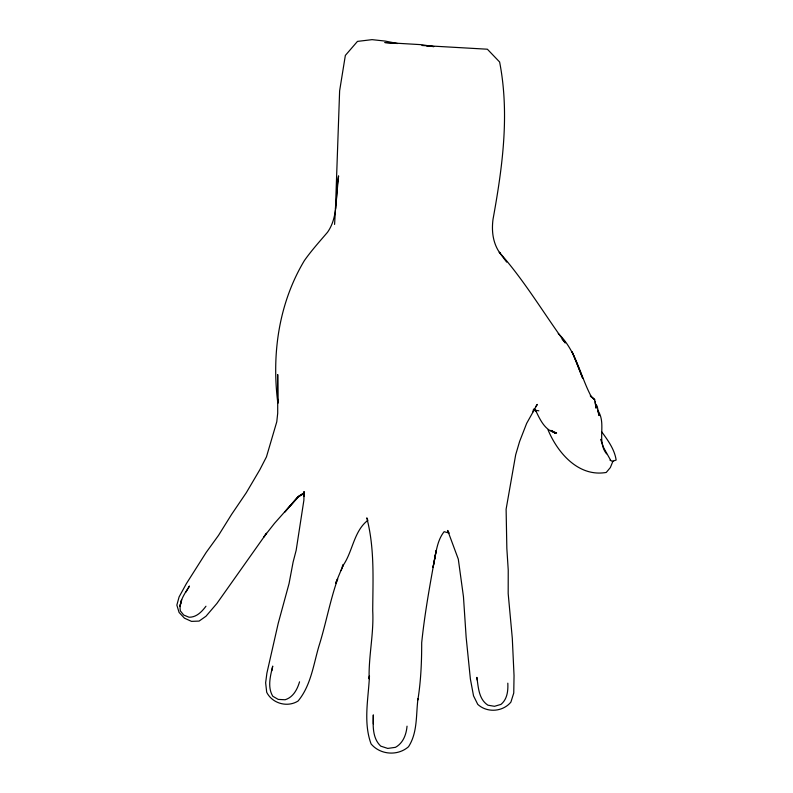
<?xml version="1.0" encoding="UTF-8"?>
<svg xmlns="http://www.w3.org/2000/svg" width="793" height="793" viewBox="0 0 793 793"><rect width="100%" height="100%" fill="white"/><g stroke="black" fill="none" stroke-linecap="round" stroke-linejoin="round"><path stroke-width="1.19" d="M507.817 683.169C508.184 690.782 507.302 699.257 500.958 704.402L494.495 706.305L487.973 705.205C478.645 699.267 478.348 687.154 476.871 677.371L477.287 680.186M426.713 45.925L433.84 46.599L421.321 44.676L384.833 42.525L397.531 43.516L385.229 41.077L372.066 39.65L357.465 41.395L345.351 55.421L339.622 90.848L335.469 208.856L338.581 175.877C335.122 194.424 338.938 216.112 327.509 232.28C319.589 241.538 311.431 250.588 304.393 260.56C278.779 303.243 271.533 354.164 277.837 403.072L277.689 374.524L277.709 413.193L276.777 421.777L266.448 456.887L259.846 469.714L246.286 492.74L231.596 514.389L218.491 535.424L206.21 552.394L186.395 583.628L179.089 596.931L176.859 605.109L179.089 612.454L184.422 618.153L191.5 621.375L199.102 621.088L206.002 616.22L216.876 603.493L266.567 533.273L263.762 537L274.487 523.36L298.227 496.626L304.314 493.533M304.115 495.387L304.036 491.789L303.888 500.205L296.156 550.342L293.132 561.969L289.039 583.638L278.214 623.348L266.894 673.158L265.635 682.783L266.706 692.299C272.366 703.56 287.443 707.752 298.089 701.012C310.757 685.747 313.413 665.109 318.776 646.612C325.824 624.398 329.918 600.995 337.719 578.86L335.667 583.162L343.369 564.695L342.328 566.301M304.036 491.789L304.115 496.507M334.587 224.429L335.548 207.528M271.87 670.729L272.713 666.1C270.443 675.824 267.251 687.045 272.792 696.264L278.224 699.416L285.113 699.753C293.241 697.265 297.296 689.395 299.556 681.811M407.037 726.17C406.294 734.526 403.181 743.091 395.449 747.333L387.757 748.423L380.759 746.144C372.244 738.164 373.017 725.585 373.305 714.889L373.384 723.92M613.019 461.001L610.342 467.573L606.239 472.45C578.583 477.247 557.707 453.041 548.042 429.875M343.369 564.695L341.099 570.573M185.978 592.054L189.468 586.047C184.828 593.471 178.653 601.609 180.358 610.897L183.698 615.031L189.002 617.222C196.456 617.4 201.838 611.75 205.952 606.229M533.025 410.358L534.442 408.375M535.86 406.393L537.277 404.41L526.661 423.363L519.603 441.493L515.678 454.795L506.112 509.215L506.846 548.478L508.234 570.028L508.184 593.58L512.298 638.246L514.042 675.666L513.755 693.023L510.89 702.132C502.772 711.936 487.08 713.056 477.753 704.362L473.53 695.857L470.378 678.967L466.145 637.255L463.459 596.713L458.304 559.164L447.658 530.448L449.165 533.124L444.13 531.677C436.2 541.649 435.932 555.447 432.978 567.451L436.16 550.54C430.629 581.2 424.87 611.799 421.688 642.786C421.717 661.947 420.905 680.969 417.871 699.912L417.951 698.861C415.928 714.919 417.693 732.554 408.524 746.728C397.749 756.195 380.283 754.946 371.074 743.913C363.095 722.274 368.458 698.395 369.459 675.923L369.151 678.858C368.487 656.178 373.949 633.657 372.72 610.838C372.888 579.861 374.752 548.013 366.772 517.869L367.585 519.326M342.437 566.38C352.806 552.325 353.45 531.31 367.922 520.277M532.846 411.884L534.472 410.12L538.863 410.804M421.955 45.479L487.378 49.216L499.62 61.993C509.78 114.212 502.445 167.492 493.028 219.245C491.432 231.278 492.929 243.54 500.234 253.552L499.352 252.362C524.242 280.345 543.324 312.759 565.3 342.943L562.118 339.146M552.037 430.956L555.645 433.464L550.699 430.381L556.607 433.028C544.732 431.075 539.864 419.031 535.196 409.545M590.398 395.935L594.7 399.722L596.088 408.197L595.176 401.754M590.349 395.895L594.7 399.722L590.825 396.282M601.738 431.888C607.914 440.284 614.605 449.482 616.141 460.039L612.414 461.387L610.045 460.227L610.63 460.208L603.86 448.164L600.628 439.381M558.252 333.556C576.342 350.774 580.139 376.031 591.519 397.085M534.74 409.664L536.296 411.478L535.216 409.436M499.352 252.362L506.668 262.106M595.454 403.776L597.238 406.333L599.082 415.562L597.654 410.219C606.962 423.571 596.286 440.819 606.556 453.834M277.808 399.137L277.837 403.072M180.368 604.92L179.991 606.486L181.637 599.726L180.368 604.92M298.257 497.102L284.836 511.971L298.158 496.507L304.492 492.582L298.257 497.102M575.817 360.508L572.149 351.854L582.756 378.41L575.817 360.508"/></g></svg>
